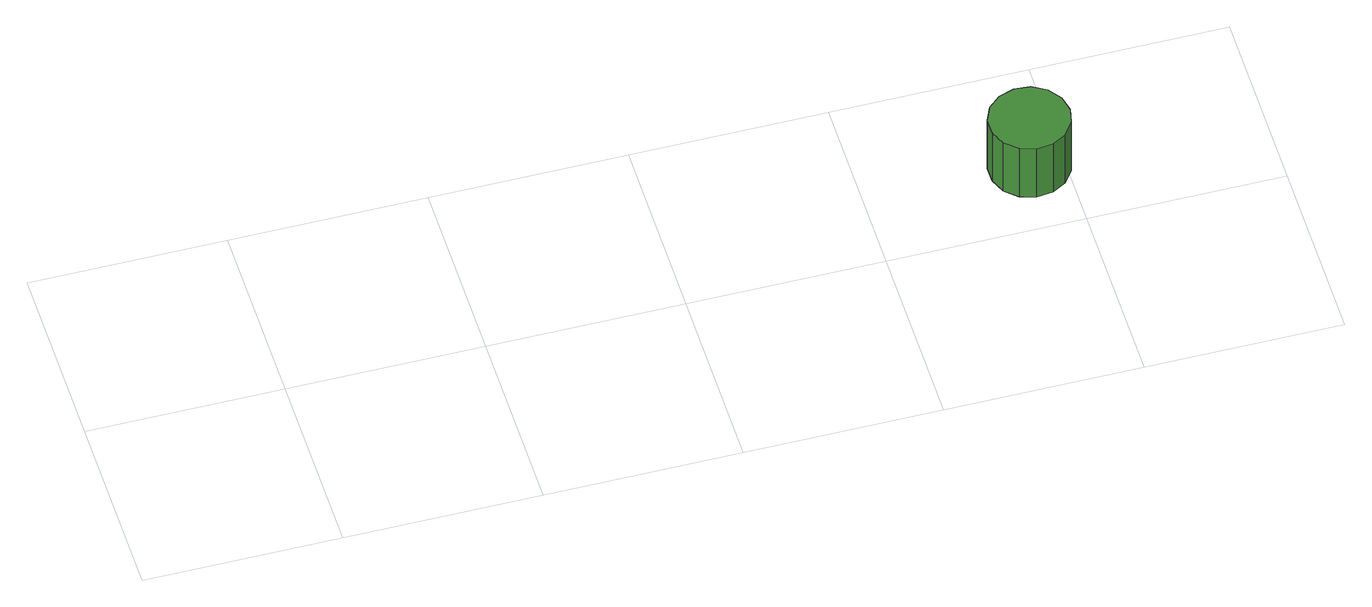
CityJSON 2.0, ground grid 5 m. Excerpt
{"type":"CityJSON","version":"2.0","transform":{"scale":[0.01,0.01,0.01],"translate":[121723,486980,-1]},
"CityObjects":{
"tree1":{"type":"SolitaryVegetationObject","attributes":{"function":"something"}},
"tree2":{"type":"SolitaryVegetationObject","attributes":{"function":"something"},"geometry":[{"type":"MultiSurface","lod":"1","boundaries":[[[0,1,2,3,4,5,6,7,8,9,10,11,12,13,14]],[[15,16,17,18,19,20,21,22,23,24,25,26,27,28,29]],[[0,29,28,1]],[[1,28,27,2]],[[2,27,26,3]],[[3,26,25,4]],[[4,25,24,5]],[[5,24,23,6]],[[6,23,22,7]],[[7,22,21,8]],[[8,21,20,9]],[[9,20,19,10]],[[10,19,18,11]],[[11,18,17,12]],[[12,17,16,13]],[[13,16,15,14]],[[14,15,29,0]]]}]},
"tree3":{"type":"SolitaryVegetationObject","attributes":{"function":"something"}},
"tree4":{"type":"SolitaryVegetationObject","attributes":{"function":"something"}}
},
"vertices":[
[2016,200,222],[2007,242,222],[1982,276,222],[1946,297,222],[1904,301,222],[1864,288,222],[1832,260,222],[1815,221,222],[1815,179,222],[1832,140,222],[1864,112,222],[1904,99,222],[1946,104,222],[1982,125,222],[2007,159,222],[2007,159,50],[1982,125,50],[1946,104,50],[1904,99,50],[1864,112,50],[1832,140,50],[1815,179,50],[1815,221,50],[1832,260,50],[1864,288,50],[1904,301,50],[1946,297,50],[1982,276,50],[2007,242,50],[2016,200,50]
]}
